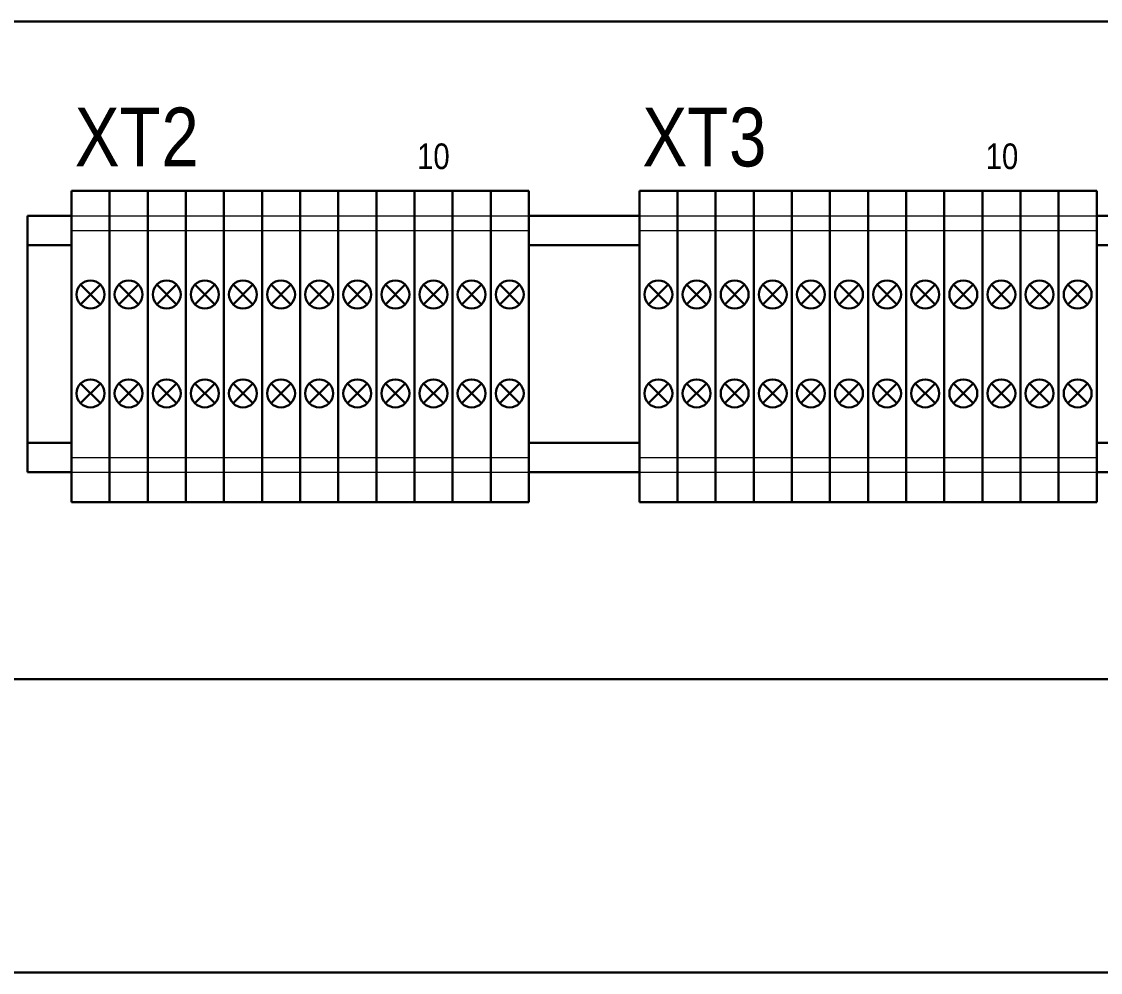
# Model space of a CAD drawing. Header units: millimetres. Extents: x -6000 to 26000, y -6000 to 26000.
# Drawn here: x 85.95 to 106.42, y -5006.05 to -4988 of the extents above; entities that cross this region are included whole.
import ezdxf

# ---------------------------------------------------------------- set-up
doc = ezdxf.new("R2010")
doc.units = ezdxf.units.MM
doc.header["$MEASUREMENT"] = 0
doc.layers.add('Чертеж и Рисунок_Ном._пера__1', color=7, linetype='Continuous', lineweight=15)
doc.layers.add('Чертеж и Рисунок_Ном._пера__21', color=7, linetype='Continuous', lineweight=30)
doc.styles.add('СГЕНЕРИР_СТИЛЬ_1', font='')
doc.styles.get('СГЕНЕРИР_СТИЛЬ_1').set_extended_font_data('Arial Narrow')

msp = doc.modelspace()

# ---------------------------------------------------------------- linework, layer by layer
at = {"layer": 'Чертеж и Рисунок_Ном._пера__1', "color": 7, "linetype": 'Continuous', "lineweight": 15}
for p, q in [((86.892, -4991.682), (87.616, -4991.682)), ((87.616, -4991.682), (88.339, -4991.682)), ((88.339, -4991.682), (89.062, -4991.682)), ((89.062, -4991.682), (89.786, -4991.682)), ((89.786, -4991.682), (90.509, -4991.682)), ((90.509, -4991.682), (91.232, -4991.682)), ((91.232, -4991.682), (91.956, -4991.682)), ((91.956, -4991.682), (92.679, -4991.682)), ((92.679, -4991.682), (93.402, -4991.682)), ((93.402, -4991.682), (94.126, -4991.682)), ((94.126, -4991.682), (94.849, -4991.682)), ((94.849, -4991.682), (95.572, -4991.682)), ((97.672, -4991.682), (98.395, -4991.682)), ((98.395, -4991.682), (99.118, -4991.682)), ((99.118, -4991.682), (99.842, -4991.682)), ((99.842, -4991.682), (100.565, -4991.682)), ((100.565, -4991.682), (101.288, -4991.682)), ((101.288, -4991.682), (102.011, -4991.682)), ((102.011, -4991.682), (102.735, -4991.682)), ((102.735, -4991.682), (103.458, -4991.682)), ((103.458, -4991.682), (104.181, -4991.682)), ((104.181, -4991.682), (104.905, -4991.682)), ((104.905, -4991.682), (105.628, -4991.682)), ((105.628, -4991.682), (106.351, -4991.682)), ((86.892, -4991.961), (87.616, -4991.961)), ((87.616, -4991.961), (88.339, -4991.961)), ((88.339, -4991.961), (89.062, -4991.961)), ((89.062, -4991.961), (89.786, -4991.961)), ((89.786, -4991.961), (90.509, -4991.961)), ((90.509, -4991.961), (91.232, -4991.961)), ((91.232, -4991.961), (91.956, -4991.961)), ((91.956, -4991.961), (92.679, -4991.961)), ((92.679, -4991.961), (93.402, -4991.961)), ((93.402, -4991.961), (94.126, -4991.961)), ((94.126, -4991.961), (94.849, -4991.961)), ((94.849, -4991.961), (95.572, -4991.961)), ((97.672, -4991.961), (98.395, -4991.961)), ((98.395, -4991.961), (99.118, -4991.961)), ((99.118, -4991.961), (99.842, -4991.961)), ((99.842, -4991.961), (100.565, -4991.961)), ((100.565, -4991.961), (101.288, -4991.961)), ((101.288, -4991.961), (102.011, -4991.961)), ((102.011, -4991.961), (102.735, -4991.961)), ((102.735, -4991.961), (103.458, -4991.961)), ((103.458, -4991.961), (104.181, -4991.961)), ((104.181, -4991.961), (104.905, -4991.961)), ((104.905, -4991.961), (105.628, -4991.961)), ((105.628, -4991.961), (106.351, -4991.961)), ((86.892, -4996.273), (87.616, -4996.273)), ((87.616, -4996.273), (88.339, -4996.273)), ((88.339, -4996.273), (89.062, -4996.273)), ((89.062, -4996.273), (89.786, -4996.273)), ((89.786, -4996.273), (90.509, -4996.273)), ((90.509, -4996.273), (91.232, -4996.273)), ((91.232, -4996.273), (91.956, -4996.273)), ((91.956, -4996.273), (92.679, -4996.273)), ((92.679, -4996.273), (93.402, -4996.273)), ((93.402, -4996.273), (94.126, -4996.273)), ((94.126, -4996.273), (94.849, -4996.273)), ((94.849, -4996.273), (95.572, -4996.273)), ((97.672, -4996.273), (98.395, -4996.273)), ((98.395, -4996.273), (99.118, -4996.273)), ((99.118, -4996.273), (99.842, -4996.273)), ((99.842, -4996.273), (100.565, -4996.273)), ((100.565, -4996.273), (101.288, -4996.273)), ((101.288, -4996.273), (102.011, -4996.273)), ((102.011, -4996.273), (102.735, -4996.273)), ((102.735, -4996.273), (103.458, -4996.273)), ((103.458, -4996.273), (104.181, -4996.273)), ((104.181, -4996.273), (104.905, -4996.273)), ((104.905, -4996.273), (105.628, -4996.273)), ((105.628, -4996.273), (106.351, -4996.273)), ((86.892, -4996.551), (87.616, -4996.551)), ((87.616, -4996.551), (88.339, -4996.551)), ((88.339, -4996.551), (89.062, -4996.551)), ((89.062, -4996.551), (89.786, -4996.551)), ((89.786, -4996.551), (90.509, -4996.551)), ((90.509, -4996.551), (91.232, -4996.551)), ((91.232, -4996.551), (91.956, -4996.551)), ((91.956, -4996.551), (92.679, -4996.551)), ((92.679, -4996.551), (93.402, -4996.551)), ((93.402, -4996.551), (94.126, -4996.551)), ((94.126, -4996.551), (94.849, -4996.551)), ((94.849, -4996.551), (95.572, -4996.551)), ((97.672, -4996.551), (98.395, -4996.551)), ((98.395, -4996.551), (99.118, -4996.551)), ((99.118, -4996.551), (99.842, -4996.551)), ((99.842, -4996.551), (100.565, -4996.551)), ((100.565, -4996.551), (101.288, -4996.551)), ((101.288, -4996.551), (102.011, -4996.551)), ((102.011, -4996.551), (102.735, -4996.551)), ((102.735, -4996.551), (103.458, -4996.551)), ((103.458, -4996.551), (104.181, -4996.551)), ((104.181, -4996.551), (104.905, -4996.551)), ((104.905, -4996.551), (105.628, -4996.551)), ((105.628, -4996.551), (106.351, -4996.551))]:
    msp.add_line(p, q, dxfattribs=at)
at = {"layer": 'Чертеж и Рисунок_Ном._пера__21', "color": 7, "linetype": 'Continuous', "lineweight": 30}
for p, q in [((153.36, -4987.997), (85.187, -4987.997)), ((86.892, -4997.123), (86.892, -4991.211)), ((86.892, -4991.211), (87.616, -4991.211)), ((87.616, -4991.211), (87.616, -4997.123)), ((87.616, -4997.123), (87.616, -4991.211)), ((87.616, -4991.211), (88.339, -4991.211)), ((88.339, -4991.211), (88.339, -4997.123)), ((88.339, -4997.123), (88.339, -4991.211)), ((88.339, -4991.211), (89.062, -4991.211)), ((89.062, -4991.211), (89.062, -4997.123)), ((89.062, -4997.123), (89.062, -4991.211)), ((89.062, -4991.211), (89.786, -4991.211)), ((89.786, -4991.211), (89.786, -4997.123)), ((89.786, -4997.123), (89.786, -4991.211)), ((89.786, -4991.211), (90.509, -4991.211)), ((90.509, -4991.211), (90.509, -4997.123)), ((90.509, -4997.123), (90.509, -4991.211)), ((90.509, -4991.211), (91.232, -4991.211)), ((91.232, -4991.211), (91.232, -4997.123)), ((91.232, -4997.123), (91.232, -4991.211)), ((91.232, -4991.211), (91.956, -4991.211)), ((91.956, -4991.211), (91.956, -4997.123)), ((91.956, -4997.123), (91.956, -4991.211)), ((91.956, -4991.211), (92.679, -4991.211)), ((92.679, -4991.211), (92.679, -4997.123)), ((92.679, -4997.123), (92.679, -4991.211)), ((92.679, -4991.211), (93.402, -4991.211)), ((93.402, -4991.211), (93.402, -4997.123)), ((93.402, -4997.123), (93.402, -4991.211)), ((93.402, -4991.211), (94.126, -4991.211)), ((94.126, -4991.211), (94.126, -4997.123)), ((94.126, -4997.123), (94.126, -4991.211)), ((94.126, -4991.211), (94.849, -4991.211)), ((94.849, -4991.211), (94.849, -4997.123)), ((94.849, -4997.123), (94.849, -4991.211)), ((94.849, -4991.211), (95.572, -4991.211)), ((95.572, -4991.211), (95.572, -4997.123)), ((97.672, -4997.123), (97.672, -4991.211)), ((97.672, -4991.211), (98.395, -4991.211)), ((98.395, -4991.211), (98.395, -4997.123)), ((98.395, -4997.123), (98.395, -4991.211)), ((98.395, -4991.211), (99.118, -4991.211)), ((99.118, -4991.211), (99.118, -4997.123)), ((99.118, -4997.123), (99.118, -4991.211)), ((99.118, -4991.211), (99.842, -4991.211)), ((99.842, -4991.211), (99.842, -4997.123)), ((99.842, -4997.123), (99.842, -4991.211)), ((99.842, -4991.211), (100.565, -4991.211)), ((100.565, -4991.211), (100.565, -4997.123)), ((100.565, -4997.123), (100.565, -4991.211)), ((100.565, -4991.211), (101.288, -4991.211)), ((101.288, -4991.211), (101.288, -4997.123)), ((101.288, -4997.123), (101.288, -4991.211)), ((101.288, -4991.211), (102.011, -4991.211)), ((102.011, -4991.211), (102.011, -4997.123)), ((102.011, -4997.123), (102.011, -4991.211)), ((102.011, -4991.211), (102.735, -4991.211)), ((102.735, -4991.211), (102.735, -4997.123)), ((102.735, -4997.123), (102.735, -4991.211)), ((102.735, -4991.211), (103.458, -4991.211)), ((103.458, -4991.211), (103.458, -4997.123)), ((103.458, -4997.123), (103.458, -4991.211)), ((103.458, -4991.211), (104.181, -4991.211)), ((104.181, -4991.211), (104.181, -4997.123)), ((104.181, -4997.123), (104.181, -4991.211)), ((104.181, -4991.211), (104.905, -4991.211)), ((104.905, -4991.211), (104.905, -4997.123)), ((104.905, -4997.123), (104.905, -4991.211)), ((104.905, -4991.211), (105.628, -4991.211)), ((105.628, -4991.211), (105.628, -4997.123)), ((105.628, -4997.123), (105.628, -4991.211)), ((105.628, -4991.211), (106.351, -4991.211)), ((106.351, -4991.211), (106.351, -4997.123)), ((86.058, -4991.682), (86.892, -4991.682)), ((86.058, -4996.551), (86.058, -4991.682)), ((95.572, -4991.682), (97.672, -4991.682)), ((106.351, -4991.682), (107.615, -4991.682)), ((86.058, -4992.239), (86.892, -4992.239)), ((95.572, -4992.239), (97.672, -4992.239)), ((106.351, -4992.239), (107.615, -4992.239)), ((87.441, -4992.991), (87.067, -4993.365)), ((87.067, -4992.991), (87.441, -4993.365)), ((88.165, -4992.991), (87.79, -4993.365)), ((87.79, -4992.991), (88.165, -4993.365)), ((88.888, -4992.991), (88.514, -4993.365)), ((88.514, -4992.991), (88.888, -4993.365)), ((89.611, -4992.991), (89.237, -4993.365)), ((89.237, -4992.991), (89.611, -4993.365)), ((90.335, -4992.991), (89.96, -4993.365)), ((89.96, -4992.991), (90.335, -4993.365)), ((91.058, -4992.991), (90.684, -4993.365)), ((90.684, -4992.991), (91.058, -4993.365)), ((91.781, -4992.991), (91.407, -4993.365)), ((91.407, -4992.991), (91.781, -4993.365)), ((92.505, -4992.991), (92.13, -4993.365)), ((92.13, -4992.991), (92.505, -4993.365)), ((93.228, -4992.991), (92.853, -4993.365)), ((92.853, -4992.991), (93.228, -4993.365)), ((93.951, -4992.991), (93.577, -4993.365)), ((93.577, -4992.991), (93.951, -4993.365)), ((94.675, -4992.991), (94.3, -4993.365)), ((94.3, -4992.991), (94.675, -4993.365)), ((95.398, -4992.991), (95.023, -4993.365)), ((95.023, -4992.991), (95.398, -4993.365)), ((98.22, -4992.991), (97.846, -4993.365)), ((97.846, -4992.991), (98.22, -4993.365)), ((98.944, -4992.991), (98.569, -4993.365)), ((98.569, -4992.991), (98.944, -4993.365)), ((99.667, -4992.991), (99.293, -4993.365)), ((99.293, -4992.991), (99.667, -4993.365)), ((100.39, -4992.991), (100.016, -4993.365)), ((100.016, -4992.991), (100.39, -4993.365)), ((101.114, -4992.991), (100.739, -4993.365)), ((100.739, -4992.991), (101.114, -4993.365)), ((101.837, -4992.991), (101.463, -4993.365)), ((101.463, -4992.991), (101.837, -4993.365)), ((102.56, -4992.991), (102.186, -4993.365)), ((102.186, -4992.991), (102.56, -4993.365)), ((103.284, -4992.991), (102.909, -4993.365)), ((102.909, -4992.991), (103.284, -4993.365)), ((104.007, -4992.991), (103.633, -4993.365)), ((103.633, -4992.991), (104.007, -4993.365)), ((104.73, -4992.991), (104.356, -4993.365)), ((104.356, -4992.991), (104.73, -4993.365)), ((105.454, -4992.991), (105.079, -4993.365)), ((105.079, -4992.991), (105.454, -4993.365)), ((106.177, -4992.991), (105.803, -4993.365)), ((105.803, -4992.991), (106.177, -4993.365)), ((87.441, -4994.868), (87.067, -4995.243)), ((87.067, -4994.868), (87.441, -4995.243)), ((88.165, -4994.868), (87.79, -4995.243)), ((87.79, -4994.868), (88.165, -4995.243)), ((88.888, -4994.868), (88.514, -4995.243)), ((88.514, -4994.868), (88.888, -4995.243)), ((89.611, -4994.868), (89.237, -4995.243)), ((89.237, -4994.868), (89.611, -4995.243)), ((90.335, -4994.868), (89.96, -4995.243)), ((89.96, -4994.868), (90.335, -4995.243)), ((91.058, -4994.868), (90.684, -4995.243)), ((90.684, -4994.868), (91.058, -4995.243)), ((91.781, -4994.868), (91.407, -4995.243)), ((91.407, -4994.868), (91.781, -4995.243)), ((92.505, -4994.868), (92.13, -4995.243)), ((92.13, -4994.868), (92.505, -4995.243)), ((93.228, -4994.868), (92.853, -4995.243)), ((92.853, -4994.868), (93.228, -4995.243)), ((93.951, -4994.868), (93.577, -4995.243)), ((93.577, -4994.868), (93.951, -4995.243)), ((94.675, -4994.868), (94.3, -4995.243)), ((94.3, -4994.868), (94.675, -4995.243)), ((95.398, -4994.868), (95.023, -4995.243)), ((95.023, -4994.868), (95.398, -4995.243)), ((98.22, -4994.868), (97.846, -4995.243)), ((97.846, -4994.868), (98.22, -4995.243)), ((98.944, -4994.868), (98.569, -4995.243)), ((98.569, -4994.868), (98.944, -4995.243)), ((99.667, -4994.868), (99.293, -4995.243)), ((99.293, -4994.868), (99.667, -4995.243)), ((100.39, -4994.868), (100.016, -4995.243)), ((100.016, -4994.868), (100.39, -4995.243)), ((101.114, -4994.868), (100.739, -4995.243)), ((100.739, -4994.868), (101.114, -4995.243)), ((101.837, -4994.868), (101.463, -4995.243)), ((101.463, -4994.868), (101.837, -4995.243)), ((102.56, -4994.868), (102.186, -4995.243)), ((102.186, -4994.868), (102.56, -4995.243)), ((103.284, -4994.868), (102.909, -4995.243)), ((102.909, -4994.868), (103.284, -4995.243)), ((104.007, -4994.868), (103.633, -4995.243)), ((103.633, -4994.868), (104.007, -4995.243)), ((104.73, -4994.868), (104.356, -4995.243)), ((104.356, -4994.868), (104.73, -4995.243)), ((105.454, -4994.868), (105.079, -4995.243)), ((105.079, -4994.868), (105.454, -4995.243)), ((106.177, -4994.868), (105.803, -4995.243)), ((105.803, -4994.868), (106.177, -4995.243)), ((86.892, -4995.995), (86.058, -4995.995)), ((95.572, -4995.995), (97.672, -4995.995)), ((106.351, -4995.995), (107.615, -4995.995)), ((86.892, -4996.551), (86.058, -4996.551)), ((95.572, -4996.551), (97.672, -4996.551)), ((106.351, -4996.551), (107.615, -4996.551)), ((87.616, -4997.123), (86.892, -4997.123)), ((88.339, -4997.123), (87.616, -4997.123)), ((89.062, -4997.123), (88.339, -4997.123)), ((89.786, -4997.123), (89.062, -4997.123)), ((90.509, -4997.123), (89.786, -4997.123)), ((91.232, -4997.123), (90.509, -4997.123)), ((91.956, -4997.123), (91.232, -4997.123)), ((92.679, -4997.123), (91.956, -4997.123)), ((93.402, -4997.123), (92.679, -4997.123)), ((94.126, -4997.123), (93.402, -4997.123)), ((94.849, -4997.123), (94.126, -4997.123)), ((95.572, -4997.123), (94.849, -4997.123)), ((98.395, -4997.123), (97.672, -4997.123)), ((99.118, -4997.123), (98.395, -4997.123)), ((99.842, -4997.123), (99.118, -4997.123)), ((100.565, -4997.123), (99.842, -4997.123)), ((101.288, -4997.123), (100.565, -4997.123)), ((102.011, -4997.123), (101.288, -4997.123)), ((102.735, -4997.123), (102.011, -4997.123)), ((103.458, -4997.123), (102.735, -4997.123)), ((104.181, -4997.123), (103.458, -4997.123)), ((104.905, -4997.123), (104.181, -4997.123)), ((105.628, -4997.123), (104.905, -4997.123)), ((106.351, -4997.123), (105.628, -4997.123)), ((85.187, -5000.483), (153.36, -5000.483)), ((153.36, -5006.047), (85.187, -5006.047))]:
    msp.add_line(p, q, dxfattribs=at)
for centre in [(87.254, -4993.178), (87.977, -4993.178), (88.701, -4993.178), (89.424, -4993.178), (90.147, -4993.178), (90.871, -4993.178), (91.594, -4993.178), (92.317, -4993.178), (93.041, -4993.178), (93.764, -4993.178), (94.487, -4993.178), (95.211, -4993.178), (98.033, -4993.178), (98.757, -4993.178), (99.48, -4993.178), (100.203, -4993.178), (100.927, -4993.178), (101.65, -4993.178), (102.373, -4993.178), (103.096, -4993.178), (103.82, -4993.178), (104.543, -4993.178), (105.266, -4993.178), (105.99, -4993.178), (87.254, -4995.056), (87.977, -4995.056), (88.701, -4995.056), (89.424, -4995.056), (90.147, -4995.056), (90.871, -4995.056), (91.594, -4995.056), (92.317, -4995.056), (93.041, -4995.056), (93.764, -4995.056), (94.487, -4995.056), (95.211, -4995.056), (98.033, -4995.056), (98.757, -4995.056), (99.48, -4995.056), (100.203, -4995.056), (100.927, -4995.056), (101.65, -4995.056), (102.373, -4995.056), (103.096, -4995.056), (103.82, -4995.056), (104.543, -4995.056), (105.266, -4995.056), (105.99, -4995.056)]:
    msp.add_circle(centre, 0.265, dxfattribs=at)

# ---------------------------------------------------------------- texts
at = {"layer": 'Чертеж и Рисунок_Ном._пера__1', "color": 7, "linetype": 'Continuous', "lineweight": 15, "attachment_point": 7, "style": 'СГЕНЕРИР_СТИЛЬ_1'}
for s, insert, char_height in [('\\A1;{\\pql;\\fArial Narrow|b0|i0|c204|p34;XT}', (86.955, -4990.743), 1.1128), ('\\A1;{\\pql;\\fArial Narrow|b0|i0|c204|p34;2}', (88.6, -4990.743), 1.1128), ('\\A1;{\\pql;\\fArial Narrow|b0|i0|c204|p34;XT}', (97.729, -4990.743), 1.1128), ('\\A1;{\\pql;\\fArial Narrow|b0|i0|c204|p34;3}', (99.374, -4990.762), 1.1128), ('\\A1;{\\pql;\\fArial Narrow|b0|i0|c204|p34;10}', (93.451, -4990.804), 0.48685), ('\\A1;{\\pql;\\fArial Narrow|b0|i0|c204|p34;10}', (104.243, -4990.804), 0.48685)]:
    msp.add_mtext(s, dxfattribs=dict(at, insert=insert, char_height=char_height))

doc.saveas('drawing.dxf')
